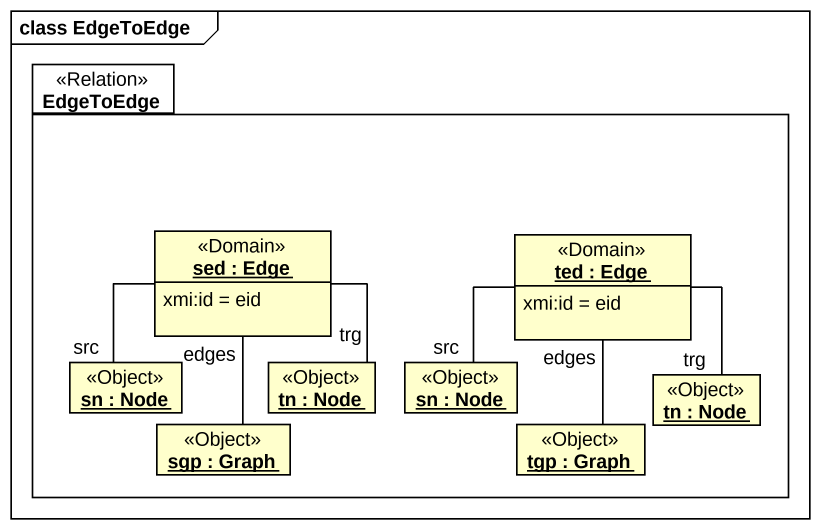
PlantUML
@startuml
mainframe class EdgeToEdge
hide circle
hide empty members
package EdgeToEdge <<Relation>> {
  object "sed : Edge" as sed <<Domain>> {
    xmi:id = eid
  }
  object "ted : Edge" as ted <<Domain>> {
    xmi:id = eid
  }
  object "sn : Node" as sn <<Object>>
  object "tn : Node" as tn <<Object>>
  object "sn : Node" as sn_2 <<Object>>
  object "tn : Node" as tn_2 <<Object>>
  object "sgp : Graph" as sgp <<Object>>
  object "tgp : Graph" as tgp <<Object>>
}
sed -- sn : src
sed -- tn : trg
sed -- sgp : edges
ted -- sn_2 : src
ted -- tn_2 : trg
ted -- tgp : edges
@enduml
